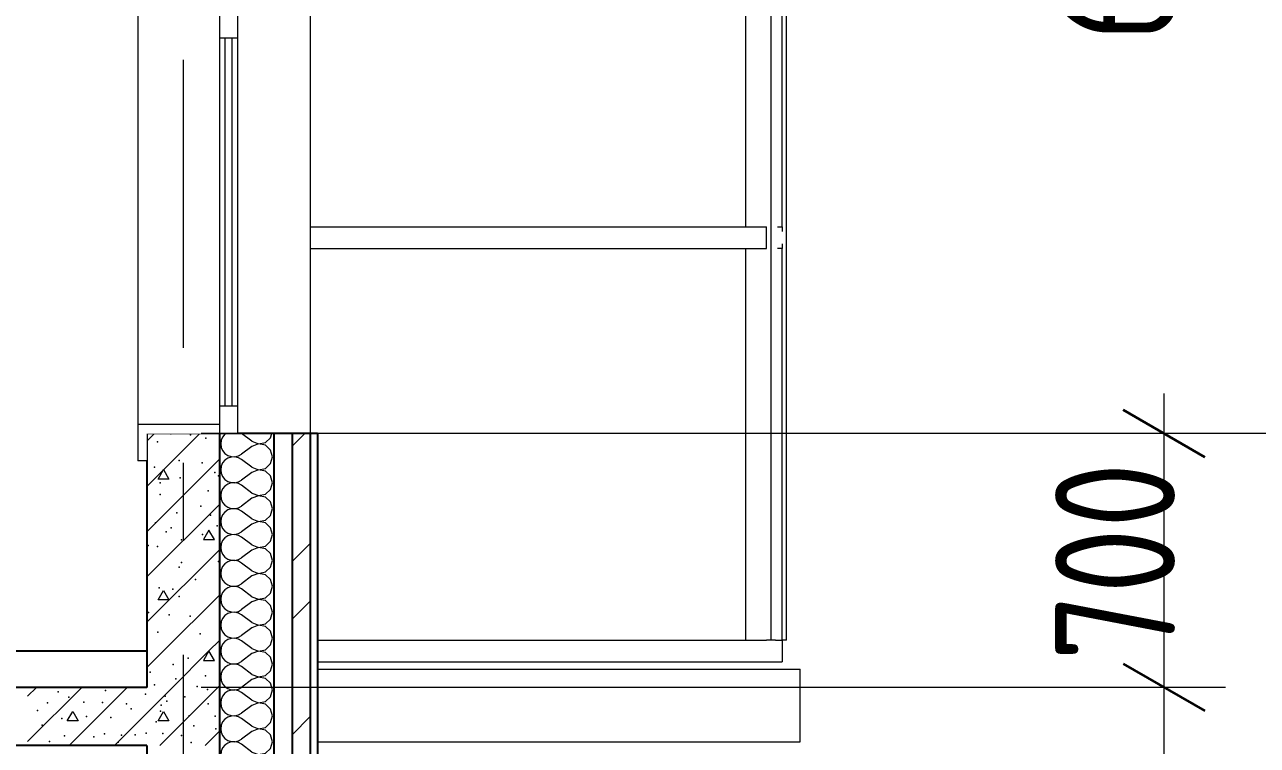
# Model space of a CAD drawing. Header units: millimetres. Extents: x 18162 to 7085488, y 72188 to 247925.
# Drawn here: x 4273676 to 4277073, y 122493 to 124480 of the extents above; entities that cross this region are included whole.
import ezdxf
from ezdxf.enums import TextEntityAlignment as Align

# ---------------------------------------------------------------- set-up
doc = ezdxf.new("R2010")
doc.units = ezdxf.units.MM
doc.header["$MEASUREMENT"] = 0
doc.linetypes.add('Double Dashed', pattern=[1093.611073, 529.166651, -211.666656, 141.111112, -211.666656])
doc.linetypes.add('Wipeout_Contour', pattern=[1000, 0, -1000])
for name, color, linetype in [('Archicad Windows', 7, 'Continuous'), ('Finish - Wall', 7, 'Continuous'), ('Structural - Bearing', 7, 'Continuous'), ('Structural - Grid', 7, 'Continuous')]:
    doc.layers.add(name, color=color, linetype=linetype)
doc.styles.add('GENERATED_STYLE_3', font='', dxfattribs={"width": 0.8})
doc.styles.get('GENERATED_STYLE_3').set_extended_font_data('ISOCPEUR MON')
doc.dimstyles.new('GENERATED_STYLE__12', dxfattribs={"dimtxt": 330.000007, "dimasz": 171, "dimexe": 0.18, "dimexo": 150, "dimgap": 0, "dimtad": 1, "dimdec": 0, "dimzin": 0, "dimdsep": 46, "dimtxsty": 'GENERATED_STYLE_3', "dimblk": 'ARROWHEAD_2', "dimblk1": 'ARROWHEAD_2', "dimblk2": 'ARROWHEAD_2', "dimcen": 0.09, "dimclrd": 13, "dimclre": 13, "dimclrt": 13, "dimadec": 0, "dimazin": 0, "dimtfac": 1, "dimtdec": 4, "dimtmove": 0, "dimatfit": 3, "dimfxl": 1, "dimtolj": 1, "dimtzin": 0, "dimarcsym": 0})
pattern_1 = [(45, (4294986.58, 104752.7), (-238.6485, 238.6485), []), (45, (4294907.03, 104832.26), (-238.6485, 238.6485), [])]

# ---------------------------------------------------------------- blocks, each defined once
blk = doc.blocks.new('*X1296', base_point=(4294986.6, 104752.7))
at = {"layer": 'Structural - Bearing', "color": 7, "linetype": 'Continuous', "lineweight": 9}
for p, q in [((4274228.3, 122636.2), (4274222, 122628.6)), ((4274236.4, 122641.8), (4274228.3, 122636.2)), ((4274231.5, 122652.7), (4274236.4, 122649.3)), ((4274236.4, 122649.3), (4274245.7, 122646.2)), ((4274245.7, 122644.9), (4274236.4, 122641.8)), ((4274245.7, 122646.2), (4274255.6, 122645.7)), ((4274255.6, 122645.4), (4274245.7, 122644.9)), ((4274255.6, 122645.7), (4274265.2, 122647.9)), ((4274265.2, 122643.2), (4274255.6, 122645.4)), ((4274265.2, 122647.9), (4274273.8, 122652.7)), ((4274273.8, 122638.4), (4274265.2, 122643.2)), ((4274302.4, 122617), (4274273.8, 122638.4)), ((4274354.2, 122626.8), (4274359.5, 122645.6)), ((4274359.5, 122645.6), (4274357.5, 122652.7)), ((4274218, 122619.6), (4274216.7, 122609.8)), ((4274216.7, 122609.8), (4274218, 122600.1)), ((4274222, 122628.6), (4274218, 122619.6)), ((4274218, 122600.1), (4274222, 122591.1)), ((4274302.4, 122602.7), (4274273.8, 122581.3)), ((4274302.4, 122617), (4274320.6, 122610)), ((4274320.6, 122609.7), (4274302.4, 122602.7)), ((4274320.6, 122610), (4274339.8, 122613.6)), ((4274339.8, 122606.1), (4274320.6, 122609.7)), ((4274339.8, 122613.6), (4274354.2, 122626.8)), ((4274354.2, 122592.9), (4274339.8, 122606.1)), ((4274222, 122591.1), (4274228.3, 122583.5)), ((4274228.3, 122583.5), (4274236.4, 122577.9)), ((4274236.4, 122570.4), (4274228.3, 122564.8)), ((4274236.4, 122577.9), (4274245.7, 122574.8)), ((4274245.7, 122573.5), (4274236.4, 122570.4)), ((4274245.7, 122574.8), (4274255.6, 122574.3)), ((4274255.6, 122574), (4274245.7, 122573.5)), ((4274255.6, 122574.3), (4274265.2, 122576.5)), ((4274265.2, 122571.8), (4274255.6, 122574)), ((4274265.2, 122576.5), (4274273.8, 122581.3)), ((4274273.8, 122567), (4274265.2, 122571.8)), ((4274302.4, 122545.6), (4274273.8, 122567)), ((4274359.5, 122574.1), (4274354.2, 122592.9)), ((4274354.2, 122555.4), (4274359.5, 122574.1)), ((4274218, 122548.2), (4274216.7, 122538.4)), ((4274216.7, 122538.4), (4274218, 122528.7)), ((4274222, 122557.2), (4274218, 122548.2)), ((4274228.3, 122564.8), (4274222, 122557.2)), ((4274302.4, 122545.6), (4274320.6, 122538.6)), ((4274320.6, 122538.3), (4274302.4, 122531.3)), ((4274320.6, 122538.6), (4274339.8, 122542.2)), ((4274339.8, 122534.6), (4274320.6, 122538.3)), ((4274339.8, 122542.2), (4274354.2, 122555.4)), ((4274354.2, 122521.5), (4274339.8, 122534.6)), ((4274218, 122528.7), (4274222, 122519.6)), ((4274222, 122519.6), (4274228.3, 122512.1)), ((4274228.3, 122512.1), (4274236.4, 122506.5)), ((4274236.4, 122498.9), (4274228.3, 122493.4)), ((4274236.4, 122506.5), (4274245.7, 122503.3)), ((4274245.7, 122502.1), (4274236.4, 122498.9)), ((4274245.7, 122503.3), (4274255.6, 122502.8)), ((4274255.6, 122502.6), (4274245.7, 122502.1)), ((4274255.6, 122502.8), (4274265.2, 122505.1)), ((4274265.2, 122500.3), (4274255.6, 122502.6)), ((4274265.2, 122505.1), (4274273.8, 122509.8)), ((4274273.8, 122495.6), (4274265.2, 122500.3)), ((4274302.4, 122531.3), (4274273.8, 122509.8)), ((4274359.5, 122502.7), (4274354.2, 122521.5)), ((4274354.2, 122483.9), (4274359.5, 122502.7)), ((4274218, 122476.8), (4274216.7, 122467)), ((4274216.7, 122467), (4274218, 122457.2)), ((4274222, 122485.8), (4274218, 122476.8)), ((4274228.3, 122493.4), (4274222, 122485.8)), ((4274302.4, 122474.1), (4274273.8, 122495.6)), ((4274302.4, 122474.1), (4274320.6, 122467.1)), ((4274320.6, 122466.8), (4274302.4, 122459.8)), ((4274320.6, 122467.1), (4274339.8, 122470.8)), ((4274339.8, 122463.2), (4274320.6, 122466.8)), ((4274339.8, 122470.8), (4274354.2, 122483.9)), ((4274218, 122457.2), (4274222, 122448.2)), ((4274222, 122448.2), (4274228.3, 122440.6)), ((4274228.3, 122440.6), (4274236.4, 122435)), ((4274236.4, 122435), (4274245.7, 122431.9)), ((4274245.7, 122430.7), (4274236.4, 122427.5)), ((4274245.7, 122431.9), (4274255.6, 122431.4)), ((4274255.6, 122431.1), (4274245.7, 122430.7)), ((4274255.6, 122431.4), (4274265.2, 122433.7)), ((4274265.2, 122428.9), (4274255.6, 122431.1)), ((4274265.2, 122433.7), (4274273.8, 122438.4)), ((4274302.4, 122459.8), (4274273.8, 122438.4)), ((4274354.2, 122450.1), (4274339.8, 122463.2)), ((4274359.5, 122431.3), (4274354.2, 122450.1)), ((4274354.2, 122412.5), (4274359.5, 122431.3)), ((4274218, 122405.3), (4274216.7, 122395.6)), ((4274222, 122414.3), (4274218, 122405.3)), ((4274228.3, 122421.9), (4274222, 122414.3)), ((4274236.4, 122427.5), (4274228.3, 122421.9)), ((4274273.8, 122424.1), (4274265.2, 122428.9)), ((4274302.4, 122402.7), (4274273.8, 122424.1)), ((4274302.4, 122402.7), (4274320.6, 122395.7)), ((4274320.6, 122395.7), (4274339.8, 122399.3)), ((4274339.8, 122399.3), (4274354.2, 122412.5)), ((4274216.7, 122395.6), (4274218, 122385.8)), ((4274218, 122385.8), (4274222, 122376.8)), ((4274222, 122376.8), (4274228.3, 122369.2)), ((4274228.3, 122369.2), (4274236.4, 122363.6)), ((4274236.4, 122363.6), (4274245.7, 122360.5)), ((4274255.6, 122360), (4274265.2, 122362.2)), ((4274265.2, 122362.2), (4274273.8, 122367)), ((4274302.4, 122388.4), (4274273.8, 122367)), ((4274320.6, 122395.4), (4274302.4, 122388.4)), ((4274339.8, 122391.8), (4274320.6, 122395.4)), ((4274354.2, 122378.6), (4274339.8, 122391.8)), ((4274359.5, 122359.8), (4274354.2, 122378.6)), ((4274218, 122333.9), (4274216.7, 122324.1)), ((4274222, 122342.9), (4274218, 122333.9)), ((4274228.3, 122350.5), (4274222, 122342.9)), ((4274236.4, 122356.1), (4274228.3, 122350.5)), ((4274245.7, 122359.2), (4274236.4, 122356.1)), ((4274245.7, 122360.5), (4274255.6, 122360)), ((4274255.6, 122359.7), (4274245.7, 122359.2)), ((4274265.2, 122357.5), (4274255.6, 122359.7)), ((4274273.8, 122352.7), (4274265.2, 122357.5)), ((4274302.4, 122331.3), (4274273.8, 122352.7)), ((4274302.4, 122331.3), (4274320.6, 122324.3)), ((4274339.8, 122327.9), (4274354.2, 122341.1)), ((4274354.2, 122341.1), (4274359.5, 122359.8)), ((4274216.7, 122324.1), (4274218, 122314.4)), ((4274218, 122314.4), (4274222, 122305.4)), ((4274222, 122305.4), (4274228.3, 122297.8)), ((4274228.3, 122297.8), (4274236.4, 122292.2)), ((4274265.2, 122290.8), (4274273.8, 122295.6)), ((4274302.4, 122317), (4274273.8, 122295.6)), ((4274320.6, 122324), (4274302.4, 122317)), ((4274320.6, 122324.3), (4274339.8, 122327.9)), ((4274339.8, 122320.4), (4274320.6, 122324)), ((4274354.2, 122307.2), (4274339.8, 122320.4)), ((4274359.5, 122288.4), (4274354.2, 122307.2)), ((4274218, 122262.5), (4274216.7, 122252.7)), ((4274222, 122271.5), (4274218, 122262.5)), ((4274228.3, 122279.1), (4274222, 122271.5)), ((4274236.4, 122284.6), (4274228.3, 122279.1)), ((4274236.4, 122292.2), (4274245.7, 122289)), ((4274245.7, 122287.8), (4274236.4, 122284.6)), ((4274245.7, 122289), (4274255.6, 122288.6)), ((4274255.6, 122288.3), (4274245.7, 122287.8)), ((4274255.6, 122288.6), (4274265.2, 122290.8)), ((4274265.2, 122286), (4274255.6, 122288.3)), ((4274273.8, 122281.3), (4274265.2, 122286)), ((4274302.4, 122259.8), (4274273.8, 122281.3)), ((4274339.8, 122256.5), (4274354.2, 122269.6)), ((4274354.2, 122269.6), (4274359.5, 122288.4)), ((4274216.7, 122252.7), (4274218, 122242.9)), ((4274218, 122242.9), (4274222, 122233.9)), ((4274222, 122233.9), (4274228.3, 122226.3)), ((4274228.3, 122226.3), (4274236.4, 122220.8)), ((4274302.4, 122245.6), (4274273.8, 122224.1)), ((4274302.4, 122259.8), (4274320.6, 122252.8)), ((4274320.6, 122252.6), (4274302.4, 122245.6)), ((4274320.6, 122252.8), (4274339.8, 122256.5)), ((4274339.8, 122248.9), (4274320.6, 122252.6)), ((4274354.2, 122235.8), (4274339.8, 122248.9)), ((4274359.5, 122217), (4274354.2, 122235.8)), ((4274222, 122200.1), (4274218, 122191)), ((4274228.3, 122207.6), (4274222, 122200.1)), ((4274236.4, 122213.2), (4274228.3, 122207.6)), ((4274236.4, 122220.8), (4274245.7, 122217.6)), ((4274245.7, 122216.4), (4274236.4, 122213.2)), ((4274245.7, 122217.6), (4274255.6, 122217.1)), ((4274255.6, 122216.8), (4274245.7, 122216.4)), ((4274255.6, 122217.1), (4274265.2, 122219.4)), ((4274265.2, 122214.6), (4274255.6, 122216.8)), ((4274265.2, 122219.4), (4274273.8, 122224.1)), ((4274273.8, 122209.8), (4274265.2, 122214.6)), ((4274302.4, 122188.4), (4274273.8, 122209.8)), ((4274339.8, 122185), (4274354.2, 122198.2)), ((4274354.2, 122198.2), (4274359.5, 122217)), ((4274218, 122191), (4274216.7, 122181.3)), ((4274216.7, 122181.3), (4274218, 122171.5)), ((4274218, 122171.5), (4274222, 122162.5)), ((4274222, 122162.5), (4274228.3, 122154.9)), ((4274302.4, 122174.1), (4274273.8, 122152.7)), ((4274302.4, 122188.4), (4274320.6, 122181.4)), ((4274320.6, 122181.1), (4274302.4, 122174.1)), ((4274320.6, 122181.4), (4274339.8, 122185)), ((4274339.8, 122177.5), (4274320.6, 122181.1)), ((4274354.2, 122164.3), (4274339.8, 122177.5)), ((4274359.5, 122145.6), (4274354.2, 122164.3)), ((4274222, 122128.6), (4274218, 122119.6)), ((4274228.3, 122136.2), (4274222, 122128.6)), ((4274228.3, 122154.9), (4274236.4, 122149.3)), ((4274236.4, 122141.8), (4274228.3, 122136.2)), ((4274236.4, 122149.3), (4274245.7, 122146.2)), ((4274245.7, 122144.9), (4274236.4, 122141.8)), ((4274245.7, 122146.2), (4274255.6, 122145.7)), ((4274255.6, 122145.4), (4274245.7, 122144.9)), ((4274255.6, 122145.7), (4274265.2, 122147.9)), ((4274265.2, 122143.2), (4274255.6, 122145.4)), ((4274265.2, 122147.9), (4274273.8, 122152.7)), ((4274273.8, 122138.4), (4274265.2, 122143.2)), ((4274302.4, 122117), (4274273.8, 122138.4)), ((4274339.8, 122113.6), (4274354.2, 122126.8)), ((4274354.2, 122126.8), (4274359.5, 122145.6)), ((4274218, 122119.6), (4274216.7, 122109.8)), ((4274216.7, 122109.8), (4274218, 122100.1)), ((4274218, 122100.1), (4274222, 122091.1)), ((4274222, 122091.1), (4274228.3, 122083.5)), ((4274302.4, 122102.7), (4274273.8, 122081.3)), ((4274302.4, 122117), (4274320.6, 122110)), ((4274320.6, 122109.7), (4274302.4, 122102.7)), ((4274320.6, 122110), (4274339.8, 122113.6)), ((4274339.8, 122106.1), (4274320.6, 122109.7)), ((4274354.2, 122092.9), (4274339.8, 122106.1)), ((4274359.5, 122074.1), (4274354.2, 122092.9)), ((4274222, 122057.2), (4274220, 122052.7)), ((4274228.3, 122064.8), (4274222, 122057.2)), ((4274228.3, 122083.5), (4274236.4, 122077.9)), ((4274236.4, 122070.4), (4274228.3, 122064.8)), ((4274236.4, 122077.9), (4274245.7, 122074.8)), ((4274245.7, 122073.5), (4274236.4, 122070.4)), ((4274245.7, 122074.8), (4274255.6, 122074.3)), ((4274255.6, 122074), (4274245.7, 122073.5)), ((4274255.6, 122074.3), (4274265.2, 122076.5)), ((4274265.2, 122071.8), (4274255.6, 122074)), ((4274265.2, 122076.5), (4274273.8, 122081.3)), ((4274273.8, 122067), (4274265.2, 122071.8)), ((4274292.9, 122052.7), (4274273.8, 122067)), ((4274354.2, 122055.4), (4274359.5, 122074.1)), ((4274351.3, 122052.7), (4274354.2, 122055.4))]:
    blk.add_line(p, q, dxfattribs=at)
blk = doc.blocks.new('*X1310', base_point=(4294986.6, 104752.7))
at = {"layer": 'Structural - Bearing', "color": 7, "linetype": 'Continuous', "lineweight": 9}
for p, q in [((4274228.3, 123350.5), (4274222, 123342.9)), ((4274231.5, 123352.7), (4274228.3, 123350.5)), ((4274302.4, 123331.3), (4274273.8, 123352.7)), ((4274354.2, 123341.1), (4274357.5, 123352.7)), ((4274218, 123333.9), (4274216.7, 123324.1)), ((4274216.7, 123324.1), (4274218, 123314.4)), ((4274222, 123342.9), (4274218, 123333.9)), ((4274218, 123314.4), (4274222, 123305.4)), ((4274302.4, 123317), (4274273.8, 123295.6)), ((4274302.4, 123331.3), (4274320.6, 123324.3)), ((4274320.6, 123324), (4274302.4, 123317)), ((4274320.6, 123324.3), (4274339.8, 123327.9)), ((4274339.8, 123320.4), (4274320.6, 123324)), ((4274339.8, 123327.9), (4274354.2, 123341.1)), ((4274354.2, 123307.2), (4274339.8, 123320.4)), ((4274222, 123305.4), (4274228.3, 123297.8)), ((4274228.3, 123279.1), (4274222, 123271.5)), ((4274228.3, 123297.8), (4274236.4, 123292.2)), ((4274236.4, 123284.6), (4274228.3, 123279.1)), ((4274236.4, 123292.2), (4274245.7, 123289)), ((4274245.7, 123287.8), (4274236.4, 123284.6)), ((4274245.7, 123289), (4274255.6, 123288.6)), ((4274255.6, 123288.3), (4274245.7, 123287.8)), ((4274255.6, 123288.6), (4274265.2, 123290.8)), ((4274265.2, 123286), (4274255.6, 123288.3)), ((4274265.2, 123290.8), (4274273.8, 123295.6)), ((4274273.8, 123281.3), (4274265.2, 123286)), ((4274302.4, 123259.8), (4274273.8, 123281.3)), ((4274359.5, 123288.4), (4274354.2, 123307.2)), ((4274354.2, 123269.6), (4274359.5, 123288.4)), ((4274218, 123262.5), (4274216.7, 123252.7)), ((4274216.7, 123252.7), (4274218, 123242.9)), ((4274222, 123271.5), (4274218, 123262.5)), ((4274302.4, 123245.6), (4274273.8, 123224.1)), ((4274302.4, 123259.8), (4274320.6, 123252.8)), ((4274320.6, 123252.6), (4274302.4, 123245.6)), ((4274320.6, 123252.8), (4274339.8, 123256.5)), ((4274339.8, 123248.9), (4274320.6, 123252.6)), ((4274339.8, 123256.5), (4274354.2, 123269.6)), ((4274354.2, 123235.8), (4274339.8, 123248.9)), ((4274218, 123242.9), (4274222, 123233.9)), ((4274222, 123233.9), (4274228.3, 123226.3)), ((4274228.3, 123226.3), (4274236.4, 123220.8)), ((4274236.4, 123213.2), (4274228.3, 123207.6)), ((4274236.4, 123220.8), (4274245.7, 123217.6)), ((4274245.7, 123216.4), (4274236.4, 123213.2)), ((4274245.7, 123217.6), (4274255.6, 123217.1)), ((4274255.6, 123216.8), (4274245.7, 123216.4)), ((4274255.6, 123217.1), (4274265.2, 123219.4)), ((4274265.2, 123214.6), (4274255.6, 123216.8)), ((4274265.2, 123219.4), (4274273.8, 123224.1)), ((4274273.8, 123209.8), (4274265.2, 123214.6)), ((4274359.5, 123217), (4274354.2, 123235.8)), ((4274354.2, 123198.2), (4274359.5, 123217)), ((4274218, 123191), (4274216.7, 123181.3)), ((4274216.7, 123181.3), (4274218, 123171.5)), ((4274222, 123200.1), (4274218, 123191)), ((4274228.3, 123207.6), (4274222, 123200.1)), ((4274302.4, 123188.4), (4274273.8, 123209.8)), ((4274302.4, 123188.4), (4274320.6, 123181.4)), ((4274320.6, 123181.1), (4274302.4, 123174.1)), ((4274320.6, 123181.4), (4274339.8, 123185)), ((4274339.8, 123177.5), (4274320.6, 123181.1)), ((4274339.8, 123185), (4274354.2, 123198.2)), ((4274354.2, 123164.3), (4274339.8, 123177.5)), ((4274218, 123171.5), (4274222, 123162.5)), ((4274222, 123162.5), (4274228.3, 123154.9)), ((4274228.3, 123154.9), (4274236.4, 123149.3)), ((4274236.4, 123149.3), (4274245.7, 123146.2)), ((4274245.7, 123144.9), (4274236.4, 123141.8)), ((4274245.7, 123146.2), (4274255.6, 123145.7)), ((4274255.6, 123145.4), (4274245.7, 123144.9)), ((4274255.6, 123145.7), (4274265.2, 123147.9)), ((4274265.2, 123143.2), (4274255.6, 123145.4)), ((4274265.2, 123147.9), (4274273.8, 123152.7)), ((4274273.8, 123138.4), (4274265.2, 123143.2)), ((4274302.4, 123174.1), (4274273.8, 123152.7)), ((4274359.5, 123145.6), (4274354.2, 123164.3)), ((4274354.2, 123126.8), (4274359.5, 123145.6)), ((4274218, 123119.6), (4274216.7, 123109.8)), ((4274216.7, 123109.8), (4274218, 123100.1)), ((4274222, 123128.6), (4274218, 123119.6)), ((4274228.3, 123136.2), (4274222, 123128.6)), ((4274236.4, 123141.8), (4274228.3, 123136.2)), ((4274302.4, 123117), (4274273.8, 123138.4)), ((4274302.4, 123117), (4274320.6, 123110)), ((4274320.6, 123109.7), (4274302.4, 123102.7)), ((4274320.6, 123110), (4274339.8, 123113.6)), ((4274339.8, 123106.1), (4274320.6, 123109.7)), ((4274339.8, 123113.6), (4274354.2, 123126.8)), ((4274218, 123100.1), (4274222, 123091.1)), ((4274222, 123091.1), (4274228.3, 123083.5)), ((4274228.3, 123083.5), (4274236.4, 123077.9)), ((4274236.4, 123077.9), (4274245.7, 123074.8)), ((4274255.6, 123074.3), (4274265.2, 123076.5)), ((4274265.2, 123076.5), (4274273.8, 123081.3)), ((4274302.4, 123102.7), (4274273.8, 123081.3)), ((4274354.2, 123092.9), (4274339.8, 123106.1)), ((4274359.5, 123074.1), (4274354.2, 123092.9)), ((4274218, 123048.2), (4274216.7, 123038.4)), ((4274222, 123057.2), (4274218, 123048.2)), ((4274228.3, 123064.8), (4274222, 123057.2)), ((4274236.4, 123070.4), (4274228.3, 123064.8)), ((4274245.7, 123073.5), (4274236.4, 123070.4)), ((4274245.7, 123074.8), (4274255.6, 123074.3)), ((4274255.6, 123074), (4274245.7, 123073.5)), ((4274265.2, 123071.8), (4274255.6, 123074)), ((4274273.8, 123067), (4274265.2, 123071.8)), ((4274302.4, 123045.6), (4274273.8, 123067)), ((4274302.4, 123045.6), (4274320.6, 123038.6)), ((4274320.6, 123038.6), (4274339.8, 123042.2)), ((4274339.8, 123042.2), (4274354.2, 123055.4)), ((4274354.2, 123055.4), (4274359.5, 123074.1)), ((4274216.7, 123038.4), (4274218, 123028.7)), ((4274218, 123028.7), (4274222, 123019.6)), ((4274222, 123019.6), (4274228.3, 123012.1)), ((4274228.3, 123012.1), (4274236.4, 123006.5)), ((4274265.2, 123005.1), (4274273.8, 123009.8)), ((4274302.4, 123031.3), (4274273.8, 123009.8)), ((4274320.6, 123038.3), (4274302.4, 123031.3)), ((4274339.8, 123034.6), (4274320.6, 123038.3)), ((4274354.2, 123021.5), (4274339.8, 123034.6)), ((4274359.5, 123002.7), (4274354.2, 123021.5)), ((4274218, 122976.8), (4274216.7, 122967)), ((4274222, 122985.8), (4274218, 122976.8)), ((4274228.3, 122993.4), (4274222, 122985.8)), ((4274236.4, 122998.9), (4274228.3, 122993.4)), ((4274236.4, 123006.5), (4274245.7, 123003.3)), ((4274245.7, 123002.1), (4274236.4, 122998.9)), ((4274245.7, 123003.3), (4274255.6, 123002.8)), ((4274255.6, 123002.6), (4274245.7, 123002.1)), ((4274255.6, 123002.8), (4274265.2, 123005.1)), ((4274265.2, 123000.3), (4274255.6, 123002.6)), ((4274273.8, 122995.6), (4274265.2, 123000.3)), ((4274302.4, 122974.1), (4274273.8, 122995.6)), ((4274302.4, 122974.1), (4274320.6, 122967.1)), ((4274339.8, 122970.8), (4274354.2, 122983.9)), ((4274354.2, 122983.9), (4274359.5, 123002.7)), ((4274216.7, 122967), (4274218, 122957.2)), ((4274218, 122957.2), (4274222, 122948.2)), ((4274222, 122948.2), (4274228.3, 122940.6)), ((4274228.3, 122940.6), (4274236.4, 122935)), ((4274302.4, 122959.8), (4274273.8, 122938.4)), ((4274320.6, 122966.8), (4274302.4, 122959.8)), ((4274320.6, 122967.1), (4274339.8, 122970.8)), ((4274339.8, 122963.2), (4274320.6, 122966.8)), ((4274354.2, 122950.1), (4274339.8, 122963.2)), ((4274359.5, 122931.3), (4274354.2, 122950.1)), ((4274222, 122914.3), (4274218, 122905.3)), ((4274228.3, 122921.9), (4274222, 122914.3)), ((4274236.4, 122927.5), (4274228.3, 122921.9)), ((4274236.4, 122935), (4274245.7, 122931.9)), ((4274245.7, 122930.7), (4274236.4, 122927.5)), ((4274245.7, 122931.9), (4274255.6, 122931.4)), ((4274255.6, 122931.1), (4274245.7, 122930.7)), ((4274255.6, 122931.4), (4274265.2, 122933.7)), ((4274265.2, 122928.9), (4274255.6, 122931.1)), ((4274265.2, 122933.7), (4274273.8, 122938.4)), ((4274273.8, 122924.1), (4274265.2, 122928.9)), ((4274302.4, 122902.7), (4274273.8, 122924.1)), ((4274339.8, 122899.3), (4274354.2, 122912.5)), ((4274354.2, 122912.5), (4274359.5, 122931.3)), ((4274218, 122905.3), (4274216.7, 122895.6)), ((4274216.7, 122895.6), (4274218, 122885.8)), ((4274218, 122885.8), (4274222, 122876.8)), ((4274222, 122876.8), (4274228.3, 122869.2)), ((4274302.4, 122888.4), (4274273.8, 122867)), ((4274302.4, 122902.7), (4274320.6, 122895.7)), ((4274320.6, 122895.4), (4274302.4, 122888.4)), ((4274320.6, 122895.7), (4274339.8, 122899.3)), ((4274339.8, 122891.8), (4274320.6, 122895.4)), ((4274354.2, 122878.6), (4274339.8, 122891.8)), ((4274359.5, 122859.8), (4274354.2, 122878.6)), ((4274222, 122842.9), (4274218, 122833.9)), ((4274228.3, 122850.5), (4274222, 122842.9)), ((4274228.3, 122869.2), (4274236.4, 122863.6)), ((4274236.4, 122856.1), (4274228.3, 122850.5)), ((4274236.4, 122863.6), (4274245.7, 122860.5)), ((4274245.7, 122859.2), (4274236.4, 122856.1)), ((4274245.7, 122860.5), (4274255.6, 122860)), ((4274255.6, 122859.7), (4274245.7, 122859.2)), ((4274255.6, 122860), (4274265.2, 122862.2)), ((4274265.2, 122857.5), (4274255.6, 122859.7)), ((4274265.2, 122862.2), (4274273.8, 122867)), ((4274273.8, 122852.7), (4274265.2, 122857.5)), ((4274302.4, 122831.3), (4274273.8, 122852.7)), ((4274339.8, 122827.9), (4274354.2, 122841.1)), ((4274354.2, 122841.1), (4274359.5, 122859.8)), ((4274218, 122833.9), (4274216.7, 122824.1)), ((4274216.7, 122824.1), (4274218, 122814.4)), ((4274218, 122814.4), (4274222, 122805.4)), ((4274222, 122805.4), (4274228.3, 122797.8)), ((4274302.4, 122817), (4274273.8, 122795.6)), ((4274302.4, 122831.3), (4274320.6, 122824.3)), ((4274320.6, 122824), (4274302.4, 122817)), ((4274320.6, 122824.3), (4274339.8, 122827.9)), ((4274339.8, 122820.4), (4274320.6, 122824)), ((4274354.2, 122807.2), (4274339.8, 122820.4)), ((4274359.5, 122788.4), (4274354.2, 122807.2)), ((4274222, 122771.5), (4274218, 122762.5)), ((4274228.3, 122779.1), (4274222, 122771.5)), ((4274228.3, 122797.8), (4274236.4, 122792.2)), ((4274236.4, 122784.6), (4274228.3, 122779.1)), ((4274236.4, 122792.2), (4274245.7, 122789)), ((4274245.7, 122787.8), (4274236.4, 122784.6)), ((4274245.7, 122789), (4274255.6, 122788.6)), ((4274255.6, 122788.3), (4274245.7, 122787.8)), ((4274255.6, 122788.6), (4274265.2, 122790.8)), ((4274265.2, 122786), (4274255.6, 122788.3)), ((4274265.2, 122790.8), (4274273.8, 122795.6)), ((4274273.8, 122781.3), (4274265.2, 122786)), ((4274302.4, 122759.8), (4274273.8, 122781.3)), ((4274339.8, 122756.5), (4274354.2, 122769.6)), ((4274354.2, 122769.6), (4274359.5, 122788.4)), ((4274218, 122762.5), (4274216.7, 122752.7)), ((4274216.7, 122752.7), (4274218, 122742.9)), ((4274218, 122742.9), (4274222, 122733.9)), ((4274302.4, 122745.6), (4274273.8, 122724.1)), ((4274302.4, 122759.8), (4274320.6, 122752.8)), ((4274320.6, 122752.6), (4274302.4, 122745.6)), ((4274320.6, 122752.8), (4274339.8, 122756.5)), ((4274339.8, 122748.9), (4274320.6, 122752.6)), ((4274354.2, 122735.8), (4274339.8, 122748.9)), ((4274359.5, 122717), (4274354.2, 122735.8)), ((4274222, 122733.9), (4274228.3, 122726.3)), ((4274228.3, 122707.6), (4274222, 122700.1)), ((4274228.3, 122726.3), (4274236.4, 122720.8)), ((4274236.4, 122713.2), (4274228.3, 122707.6)), ((4274236.4, 122720.8), (4274245.7, 122717.6)), ((4274245.7, 122716.4), (4274236.4, 122713.2)), ((4274245.7, 122717.6), (4274255.6, 122717.1)), ((4274255.6, 122716.8), (4274245.7, 122716.4)), ((4274255.6, 122717.1), (4274265.2, 122719.4)), ((4274265.2, 122714.6), (4274255.6, 122716.8)), ((4274265.2, 122719.4), (4274273.8, 122724.1)), ((4274273.8, 122709.8), (4274265.2, 122714.6)), ((4274302.4, 122688.4), (4274273.8, 122709.8)), ((4274354.2, 122698.2), (4274359.5, 122717)), ((4274218, 122691), (4274216.7, 122681.3)), ((4274216.7, 122681.3), (4274218, 122671.5)), ((4274222, 122700.1), (4274218, 122691)), ((4274218, 122671.5), (4274222, 122662.5)), ((4274302.4, 122674.1), (4274273.8, 122652.7)), ((4274302.4, 122688.4), (4274320.6, 122681.4)), ((4274320.6, 122681.1), (4274302.4, 122674.1)), ((4274320.6, 122681.4), (4274339.8, 122685)), ((4274339.8, 122677.5), (4274320.6, 122681.1)), ((4274339.8, 122685), (4274354.2, 122698.2)), ((4274354.2, 122664.3), (4274339.8, 122677.5)), ((4274222, 122662.5), (4274228.3, 122654.9)), ((4274228.3, 122654.9), (4274231.5, 122652.7)), ((4274357.5, 122652.7), (4274354.2, 122664.3))]:
    blk.add_line(p, q, dxfattribs=at)
blk = doc.blocks.new('*X1311', base_point=(4294986.6, 104752.7))
at = {"layer": 'Structural - Bearing', "color": 7, "linetype": 'Continuous', "lineweight": 9}
for p, q in [((4274013.1, 123207), (4274158.8, 123352.7)), ((4274013.1, 123332), (4274033.8, 123352.7)), ((4274013.1, 123082), (4274213.1, 123282)), ((4274043.9, 123227), (4274059.1, 123253)), ((4274059.1, 123253), (4274074, 123227)), ((4274074, 123227), (4274043.9, 123227)), ((4274013.1, 122957), (4274213.1, 123157)), ((4274184.1, 123086.3), (4274169.1, 123060.3)), ((4274199.2, 123060.3), (4274184.1, 123086.3)), ((4274169.1, 123060.3), (4274199.2, 123060.3)), ((4274013.1, 122832), (4274213.1, 123032)), ((4274043.9, 122893.7), (4274059.1, 122919.7)), ((4274059.1, 122919.7), (4274074, 122893.6)), ((4274059.1, 122753), (4274213.1, 122907)), ((4274074, 122893.6), (4274043.9, 122893.7)), ((4274184.1, 122753), (4274213.1, 122782)), ((4274013.1, 122707), (4274059.1, 122753)), ((4274083.8, 122652.7), (4274184.1, 122753)), ((4274184.1, 122753), (4274169.1, 122727)), ((4274199.2, 122727), (4274184.1, 122753)), ((4274169.1, 122727), (4274199.2, 122727)), ((4274208.8, 122652.7), (4274213.1, 122657))]:
    blk.add_line(p, q, dxfattribs=at)
for p in [(4274079, 123351.9), (4274133, 123348.8), (4274042.9, 123329.8), (4274175.8, 123339.5), (4274013.5, 123288.8), (4274034, 123260.3), (4274102, 123278.4), (4274165.4, 123271.9), (4274200.7, 123245.3), (4274049.5, 123216.5), (4274105.2, 123230.5), (4274210.5, 123235.8), (4274013.5, 123180.4), (4274050, 123184.7), (4274182.5, 123194.3), (4274161.6, 123152.5), (4274095.9, 123134.1), (4274188.7, 123127.9), (4274037.2, 123106.2), (4274066.2, 123081.3), (4274079.7, 123092.8), (4274207.2, 123098), (4274017.1, 123044.3), (4274108.3, 123059.1), (4274166.3, 123074.5), (4274042.5, 123040.9), (4274102.1, 122984.1), (4274108.3, 122997.2), (4274210.3, 122999.6), (4274147, 122950.2), (4274046.8, 122927.2), (4274085.1, 122923.9), (4274101.9, 122903.2), (4274017.3, 122858.7), (4274074.8, 122853), (4274132.7, 122849.1), (4274043.4, 122804.9), (4274160, 122800.2), (4274085.6, 122716.1), (4274126.8, 122732.8), (4274022.5, 122694.3), (4274092.9, 122675.9), (4274175.1, 122684.5), (4274034, 122659.5), (4274151.4, 122654.7)]:
    blk.add_point(p, dxfattribs=at)
blk = doc.blocks.new('*X1321', base_point=(4294986.6, 104752.7))
at = {"layer": 'Structural - Bearing', "color": 7, "linetype": 'Continuous', "lineweight": 9}
for p, q in [((4273684.1, 122628), (4273708.8, 122652.7)), ((4273684.1, 122503), (4273833.8, 122652.7)), ((4273798.8, 122492.7), (4273958.8, 122652.7)), ((4273923.8, 122492.7), (4274083.8, 122652.7)), ((4274048.8, 122492.7), (4274208.8, 122652.7)), ((4273793.9, 122560.3), (4273809.1, 122586.3)), ((4273809.1, 122586.3), (4273824, 122560.3)), ((4274043.9, 122560.3), (4274059.1, 122586.3)), ((4274059.1, 122586.3), (4274074, 122560.3)), ((4273824, 122560.3), (4273793.9, 122560.3)), ((4274074, 122560.3), (4274043.9, 122560.3)), ((4274173.8, 122492.7), (4274213.1, 122532))]:
    blk.add_line(p, q, dxfattribs=at)
for p in [(4273768.8, 122640.2), (4273898.8, 122644), (4274180.7, 122647), (4273739.1, 122610.1), (4273798, 122625.7), (4273839.4, 122611.5), (4273891.2, 122611.2), (4273956.8, 122607.3), (4274009.6, 122633.7), (4274052.7, 122603.8), (4274063.5, 122628.5), (4274068.6, 122615), (4274117.6, 122627), (4274182.5, 122606.9), (4273712.1, 122588.7), (4273779.1, 122566.8), (4273846.7, 122572.6), (4273914.3, 122569.3), (4273969.8, 122593.8), (4274050.8, 122587.4), (4274130, 122573.9), (4274201.5, 122573.2), (4273725.1, 122548.2), (4274038.8, 122557.4), (4274142.2, 122546.2), (4274203.2, 122538.1), (4273745.2, 122503.4), (4273786.6, 122518.8), (4273867.5, 122516.2), (4273896.3, 122524.3), (4273933.7, 122501.8), (4273943, 122520.4), (4273980.8, 122521.3), (4274010.9, 122526.8), (4274057.2, 122525.6), (4274108.3, 122520.1), (4274134.9, 122500.6)]:
    blk.add_point(p, dxfattribs=at)
blk = doc.blocks.new('Standard grid marker[367]_3', base_point=(4274113.1, 164752.7))
at = {"layer": 'Structural - Grid', "color": 13, "linetype": 'Double Dashed', "lineweight": 13, "ltscale": 1.5}
blk.add_line((4274113.1, 163752.7), (4274113.1, 97752.7), dxfattribs=at)
at = {"layer": 'Structural - Grid', "color": 13, "lineweight": 13, "style": 'GENERATED_STYLE_3'}
blk.add_attdef('AC_MarkerText_1', text='', height=375, rotation=360, dxfattribs=at).set_placement((4274113.1, 96490.2), align=Align.TOP_CENTER)
blk = doc.blocks.new('*D1532', base_point=(4294986.6, 104752.7))
at = {"color": 12, "linetype": 'Continuous', "lineweight": 35}
for p, q in [((4277603.2, 123417.7), (4277828.2, 123287.8)), ((4277603.2, 122117.7), (4277828.2, 121987.8))]:
    blk.add_line(p, q, dxfattribs=at)
at = {"color": 13, "linetype": 'Continuous', "lineweight": 13}
for p, q in [((4277884.5, 123352.7), (4274163.1, 123352.7)), ((4277715.7, 122052.7), (4277715.7, 123352.7)), ((4277884.5, 122052.7), (4274163.1, 122052.7))]:
    blk.add_line(p, q, dxfattribs=at)
at = {"color": 13, "lineweight": 13, "insert": (4277811.4, 122314.1), "char_height": 330, "attachment_point": 7, "rotation": 90, "style": 'GENERATED_STYLE_3'}
blk.add_mtext('\\A1;{\\pql;\\fISOCPEUR MON|b0|i0|c0|p0;\\W0.800000;1,300}', dxfattribs=at)
blk = doc.blocks.new('ARROWHEAD_2')
at = {"color": 0, "linetype": 'Continuous', "lineweight": 0}
for p, q in [((-0.378, -0.655), (0.378, 0.655)), ((0, 0), (-1, 0))]:
    blk.add_line(p, q, dxfattribs=at)
blk = doc.blocks.new('*D1533', base_point=(4294986.6, 104752.7))
at = {"color": 12, "linetype": 'Continuous', "lineweight": 35}
for p, q in [((4277603.2, 125117.7), (4277828.2, 124987.8)), ((4277603.2, 123417.7), (4277828.2, 123287.8))]:
    blk.add_line(p, q, dxfattribs=at)
at = {"color": 13, "linetype": 'Continuous', "lineweight": 13}
for p, q in [((4277884.5, 125052.7), (4274163.1, 125052.7)), ((4277715.7, 123352.7), (4277715.7, 125052.7)), ((4277884.5, 123352.7), (4274163.1, 123352.7))]:
    blk.add_line(p, q, dxfattribs=at)
at = {"color": 13, "lineweight": 13, "insert": (4277811.4, 123814.1), "char_height": 330, "attachment_point": 7, "rotation": 90, "style": 'GENERATED_STYLE_3'}
blk.add_mtext('\\A1;{\\pql;\\fISOCPEUR MON|b0|i0|c0|p0;\\W0.800000;1,700}', dxfattribs=at)
blk = doc.blocks.new('*D1561', base_point=(4294986.6, 104752.7))
at = {"color": 12, "linetype": 'Continuous', "lineweight": 35}
for p, q in [((4276703.2, 122717.7), (4276928.2, 122587.8)), ((4276703.2, 122117.7), (4276928.2, 121987.8))]:
    blk.add_line(p, q, dxfattribs=at)
at = {"color": 13, "linetype": 'Continuous', "lineweight": 13}
for p, q in [((4276984.5, 122652.7), (4274163.1, 122652.7)), ((4276815.7, 122052.7), (4276815.7, 122652.7)), ((4276984.5, 122052.7), (4274163.1, 122052.7)), ((4276815.7, 121942.7), (4276815.7, 122052.7))]:
    blk.add_line(p, q, dxfattribs=at)
at = {"color": 13, "lineweight": 13, "insert": (4276845.5, 121434.4), "char_height": 330, "attachment_point": 7, "rotation": 90, "style": 'GENERATED_STYLE_3'}
blk.add_mtext('\\A1;{\\pql;\\fISOCPEUR MON|b0|i0|c0|p0;\\W0.800000;600}', dxfattribs=at)
blk = doc.blocks.new('*D1562', base_point=(4294986.6, 104752.7))
at = {"color": 13, "linetype": 'Continuous', "lineweight": 13}
for p, q in [((4276815.7, 123352.7), (4276815.7, 123462.7)), ((4276984.5, 123352.7), (4274163.1, 123352.7)), ((4276815.7, 122652.7), (4276815.7, 123352.7)), ((4276984.5, 122652.7), (4274163.1, 122652.7))]:
    blk.add_line(p, q, dxfattribs=at)
at = {"color": 12, "linetype": 'Continuous', "lineweight": 35}
for p, q in [((4276928.2, 123287.8), (4276703.2, 123417.7)), ((4276703.2, 122717.7), (4276928.2, 122587.8))]:
    blk.add_line(p, q, dxfattribs=at)
at = {"color": 13, "lineweight": 13, "insert": (4276845.5, 122726.1), "char_height": 330, "attachment_point": 7, "rotation": 90, "style": 'GENERATED_STYLE_3'}
blk.add_mtext('\\A1;{\\pql;\\fISOCPEUR MON|b0|i0|c0|p0;\\W0.800000;700}', dxfattribs=at)
blk = doc.blocks.new('*D1563', base_point=(4294986.6, 104752.7))
at = {"color": 12, "linetype": 'Continuous', "lineweight": 35}
for p, q in [((4276703.2, 125717.7), (4276928.2, 125587.8)), ((4276703.2, 125117.7), (4276928.2, 124987.8))]:
    blk.add_line(p, q, dxfattribs=at)
at = {"color": 13, "linetype": 'Continuous', "lineweight": 13}
for p, q in [((4276984.5, 125652.7), (4274163.1, 125652.7)), ((4276815.7, 125052.7), (4276815.7, 125652.7)), ((4276984.5, 125052.7), (4274163.1, 125052.7)), ((4276815.7, 124942.7), (4276815.7, 125052.7))]:
    blk.add_line(p, q, dxfattribs=at)
at = {"color": 13, "lineweight": 13, "insert": (4276845.5, 124434.4), "char_height": 330, "attachment_point": 7, "rotation": 90, "style": 'GENERATED_STYLE_3'}
blk.add_mtext('\\A1;{\\pql;\\fISOCPEUR MON|b0|i0|c0|p0;\\W0.800000;600}', dxfattribs=at)
blk = doc.blocks.new('*D1580', base_point=(4294986.6, 104752.7))
at = {"color": 12, "linetype": 'Continuous', "lineweight": 35}
for p, q in [((4278503.2, 151117.7), (4278728.2, 150987.8)), ((4278503.2, 100067.7), (4278728.2, 99937.8))]:
    blk.add_line(p, q, dxfattribs=at)
at = {"color": 13, "linetype": 'Continuous', "lineweight": 13}
for p, q in [((4278784.5, 151052.7), (4274613.1, 151052.7)), ((4278615.7, 100002.7), (4278615.7, 151052.7)), ((4278784.5, 100002.7), (4275363.1, 100002.7)), ((4278615.7, 99892.7), (4278615.7, 100002.7))]:
    blk.add_line(p, q, dxfattribs=at)
at = {"color": 13, "lineweight": 13, "insert": (4278711.4, 125046.9), "char_height": 330, "attachment_point": 7, "rotation": 90, "style": 'GENERATED_STYLE_3'}
blk.add_mtext('\\A1;{\\pql;\\fISOCPEUR MON|b0|i0|c0|p0;\\W0.800000;51,050}', dxfattribs=at)

msp = doc.modelspace()

# ---------------------------------------------------------------- hatches: boundary and pattern name
at = {"layer": 'Structural - Bearing', "linetype": 'Continuous', "lineweight": 9}
h = msp.add_hatch(dxfattribs=at)
h.set_pattern_fill('Steel_0003', style=0, pattern_type=2)
h.set_pattern_definition(pattern_1)
h.paths.add_polyline_path([(4274413.1, 122652.7), (4274463.1, 122652.7), (4274463.1, 123352.7), (4274413.1, 123352.7)])
h = msp.add_hatch(dxfattribs=at)
h.set_pattern_fill('Gypsum_0003', style=0, pattern_type=2)
h.set_pattern_definition([(0, (4294986.58, 104752.7), (0, 112.5), [0, -112.5])])
h.paths.add_polyline_path([(4274483.1, 123352.7), (4274463.1, 123352.7), (4274463.1, 122052.7), (4274483.1, 122052.7)])
h = msp.add_hatch(dxfattribs=at)
h.set_pattern_fill('Lightweight_Concrete_0003', style=0, pattern_type=2)
h.set_pattern_definition([(0, (4294986.6, 104752.7), (0, 1169.134), [73.125, -601.875]), (0, (4295324.1, 105337.3), (0, 1169.134), [73.125, -601.875]), (60, (4294986.6, 104752.7), (-1012.5, 584.567), [73.125, -601.875]), (60, (4295661.6, 104752.7), (-1012.5, 584.567), [73.125, -601.875]), (120, (4295059.7, 104752.7), (1012.5, 584.567), [73.125, -601.875]), (120, (4295734.7, 104752.7), (1012.5, 584.567), [73.125, -601.875]), (0, (4294986.58, 104865.2), (0, 225), [0, -225, 0, -337.5]), (45, (4295099.08, 104865.2), (-159.099, 159.099), [0, -168.75, 0, -281.25])])
h.paths.add_polyline_path([(4267713.1, 122752.7), (4267713.1, 122652.7), (4274013.1, 122652.7), (4274013.1, 122752.7)])
h = msp.add_hatch(dxfattribs=at)
h.set_pattern_fill('Steel_0003', style=0, pattern_type=2)
h.set_pattern_definition(pattern_1)
h.paths.add_polyline_path([(4274463.1, 122652.7), (4274413.1, 122652.7), (4274413.1, 122052.7), (4274463.1, 122052.7)])

# ---------------------------------------------------------------- linework, layer by layer
at = {"layer": 'Archicad Windows', "color": 7, "linetype": 'Continuous', "lineweight": 9}
msp.add_line((4274463.1, 125052.7), (4274463.1, 123352.7), dxfattribs=at)
at = {"layer": 'Finish - Wall', "color": 7, "linetype": 'Continuous', "lineweight": 9}
for p, q in [((4275733.1, 123892.7), (4275733.1, 125022.7)), ((4275775.5, 123892.7), (4275775.5, 125022.7)), ((4275663.1, 123922.7), (4275663.1, 124992.7)), ((4275763.1, 123922.7), (4275763.1, 124992.7)), ((4274463.1, 123922.7), (4275720.7, 123922.7)), ((4275720.7, 123862.7), (4275720.7, 123922.7)), ((4275733.1, 122782.7), (4275733.1, 123892.7)), ((4275750.5, 123922.7), (4275763.1, 123922.7)), ((4275763.1, 123922.7), (4275763.1, 123910.1)), ((4275775.5, 122782.7), (4275775.5, 123892.7)), ((4274463.1, 123862.7), (4275720.7, 123862.7)), ((4275663.1, 122782.7), (4275663.1, 123862.7)), ((4275763.1, 123862.7), (4275750.5, 123862.7)), ((4275763.1, 123875.3), (4275763.1, 123862.7)), ((4275763.1, 122782.7), (4275763.1, 123862.7)), ((4274483.1, 122782.7), (4275720.7, 122782.7)), ((4275733.1, 122782.7), (4275720.7, 122782.7)), ((4275745.5, 122782.7), (4275733.1, 122782.7)), ((4275745.5, 122782.7), (4275763.1, 122782.7)), ((4275775.5, 122782.7), (4275763.1, 122782.7)), ((4275763.1, 122782.7), (4275763.1, 122722.7)), ((4274483.1, 122722.7), (4275763.1, 122722.7))]:
    msp.add_line(p, q, dxfattribs=at)
at = {"layer": 'Structural - Bearing', "color": 7, "linetype": 'Continuous', "lineweight": 25}
for p, q in [((4274213.1, 123352.7), (4274213.1, 122652.7)), ((4274363.1, 123352.7), (4274363.1, 122652.7)), ((4274413.1, 123352.7), (4274413.1, 122652.7)), ((4274483.1, 123352.7), (4274463.1, 123352.7)), ((4274483.1, 123352.7), (4274483.1, 122052.7)), ((4274013.1, 122752.7), (4267713.1, 122752.7)), ((4274013.1, 122752.7), (4274013.1, 122652.7)), ((4274013.1, 122652.7), (4267713.1, 122652.7)), ((4274363.1, 122652.7), (4274363.1, 122052.7)), ((4274413.1, 122652.7), (4274413.1, 122052.7)), ((4274013.1, 122492.7), (4267713.1, 122492.7))]:
    msp.add_line(p, q, dxfattribs=at)
at = {"layer": 'Structural - Bearing', "color": 7, "linetype": 'Continuous', "lineweight": 9}
for p, q in [((4274483.1, 122702.7), (4275813.1, 122702.7)), ((4275813.1, 122502.7), (4275813.1, 122702.7)), ((4274483.1, 122502.7), (4275813.1, 122502.7))]:
    msp.add_line(p, q, dxfattribs=at)
at = {"layer": 'Structural - Bearing', "color": 7, "linetype": 'Continuous', "lineweight": 25, "flags": 128}
for points in [[(4274013.1, 123352.7), (4274013.1, 123277.7), (4274013.1, 122752.7)], [(4274463.1, 123352.7), (4274413.1, 123352.7), (4274363.1, 123352.7), (4274263.1, 123352.7), (4274213.1, 123352.7), (4274013.1, 123352.7)], [(4274463.1, 123352.7), (4274463.1, 122652.7), (4274463.1, 122052.7)], [(4274213.1, 122652.7), (4274213.1, 122492.7), (4274213.1, 122052.7)], [(4274013.1, 122492.7), (4274013.1, 122127.7), (4274013.1, 122052.7)]]:
    msp.add_lwpolyline(points, dxfattribs=at)

# ---------------------------------------------------------------- block references
at = {"layer": 'Structural - Bearing', "lineweight": 0}
for name in ['*X1311', '*X1310', '*X1321', '*X1296']:
    msp.add_blockref(name, (4294986.6, 104752.7), dxfattribs=at)

# ---------------------------------------------------------------- dimensions: what is measured, and where the dimension line sits
at = {"color": 13, "linetype": 'Continuous', "lineweight": 13}
for base, p1, p2, picture, middle in [((4278615.7, 151052.7), (4275213.1, 100002.7), (4274463.1, 151052.7), '*D1580', (4278384.7, 125725.2)), ((4276815.7, 122652.7), (4274013.1, 122052.7), (4274013.1, 122652.7), '*D1561', (4276584.7, 121811.1))]:
    dim = msp.add_linear_dim(base=base, p1=p1, p2=p2, angle=90, dimstyle='GENERATED_STYLE__12', dxfattribs=at)
    dim.commit()
    dim.dimension.update_dxf_attribs({"geometry": picture, "text_midpoint": middle, "dimtype": 160, "text_rotation": 90})

# ---------------------------------------------------------------- wipeouts: each hides what was drawn before it
at = {"color": 254, "linetype": 'Wipeout_Contour', "lineweight": 0, "ltscale": 25656305.75855377}
msp.add_wipeout([(4274263.1, 124542.7), (4274238.1, 124542.7), (4274238.1, 124517.7), (4274213.1, 124517.7), (4274213.1, 124442.7), (4274263.1, 124442.7)], dxfattribs=at).dxf.layer = 'Archicad Windows'

# ---------------------------------------------------------------- next in the draw order: linework, layer by layer
at = {"layer": 'Archicad Windows', "color": 7, "linetype": 'Continuous', "lineweight": 9}
for p, q in [((4274263.1, 124542.7), (4274263.1, 124442.7)), ((4274213.1, 124517.7), (4274213.1, 124442.7)), ((4274263.1, 124442.7), (4274213.1, 124442.7))]:
    msp.add_line(p, q, dxfattribs=at)

# ---------------------------------------------------------------- next in the draw order: dimensions: what is measured, and where the dimension line sits
at = {"color": 13, "linetype": 'Continuous', "lineweight": 13}
dim = msp.add_linear_dim(base=(4276815.7, 125652.7), p1=(4274013.1, 125052.7), p2=(4274013.1, 125652.7), angle=90, dimstyle='GENERATED_STYLE__12', dxfattribs=at)
dim.commit()
dim.dimension.update_dxf_attribs({"geometry": '*D1563', "text_midpoint": (4276584.7, 124811.1), "dimtype": 160, "text_rotation": 90})

# ---------------------------------------------------------------- next in the draw order: wipeouts: each hides what was drawn before it
at = {"color": 254, "linetype": 'Wipeout_Contour', "lineweight": 0, "ltscale": 17103572.356403}
msp.add_wipeout([(4274213.1, 123352.7), (4274213.1, 123377.7), (4274013.1, 123377.7), (4274013.1, 123352.7)], dxfattribs=at).dxf.layer = 'Archicad Windows'

# ---------------------------------------------------------------- next in the draw order: wipeouts: each hides what was drawn before it
at = {"color": 254, "linetype": 'Wipeout_Contour', "lineweight": 0, "ltscale": 17104075.03418798}
msp.add_wipeout([(4274263.1, 123352.7), (4274263.1, 123427.7), (4274213.1, 123427.7), (4274213.1, 123352.7)], dxfattribs=at).dxf.layer = 'Archicad Windows'
at = {"color": 254, "linetype": 'Wipeout_Contour', "lineweight": 0, "ltscale": 17103118.21767278}
msp.add_wipeout([(4273988.1, 123377.7), (4273988.1, 123277.7), (4274013.1, 123277.7), (4274013.1, 123377.7)], dxfattribs=at).dxf.layer = 'Archicad Windows'

# ---------------------------------------------------------------- next in the draw order: linework, layer by layer
at = {"layer": 'Archicad Windows', "color": 7, "linetype": 'Continuous', "lineweight": 9}
for p, q in [((4273988.1, 125027.7), (4273988.1, 123377.7)), ((4274213.1, 124442.7), (4274213.1, 123427.7)), ((4274228.1, 124442.7), (4274228.1, 123427.7)), ((4274248.1, 123427.7), (4274248.1, 124442.7)), ((4274263.1, 124442.7), (4274263.1, 123427.7)), ((4274263.1, 123427.7), (4274213.1, 123427.7)), ((4274263.1, 123427.7), (4274263.1, 123352.7)), ((4273988.1, 123377.7), (4273988.1, 123277.7)), ((4274013.1, 123277.7), (4273988.1, 123277.7))]:
    msp.add_line(p, q, dxfattribs=at)
at = {"layer": 'Archicad Windows', "color": 7, "linetype": 'Continuous', "lineweight": 9, "flags": 128}
for points in [[(4274213.1, 123427.7), (4274213.1, 123377.7), (4274213.1, 123352.7)], [(4274213.1, 123377.7), (4274013.1, 123377.7), (4273988.1, 123377.7)]]:
    msp.add_lwpolyline(points, dxfattribs=at)

# ---------------------------------------------------------------- next in the draw order: block references
at = {"layer": 'Structural - Grid', "color": 13, "linetype": 'Continuous', "lineweight": 13}
msp.add_blockref('Standard grid marker[367]_3', (4274113.1, 164752.7), dxfattribs=at)

# ---------------------------------------------------------------- next in the draw order: dimensions: what is measured, and where the dimension line sits
at = {"color": 13, "linetype": 'Continuous', "lineweight": 13}
for base, p1, p2, picture, middle in [((4277715.7, 125052.7), (4274013.1, 123352.7), (4274013.1, 125052.7), '*D1533', (4277484.7, 124366.9)), ((4276815.7, 123352.7), (4274013.1, 122652.7), (4274013.1, 123352.7), '*D1562', (4276584.7, 123102.8)), ((4277715.7, 123352.7), (4274013.1, 122052.7), (4274013.1, 123352.7), '*D1532', (4277484.7, 122866.9))]:
    dim = msp.add_linear_dim(base=base, p1=p1, p2=p2, angle=90, dimstyle='GENERATED_STYLE__12', dxfattribs=at)
    dim.commit()
    dim.dimension.update_dxf_attribs({"geometry": picture, "text_midpoint": middle, "dimtype": 160, "text_rotation": 90})

doc.saveas('drawing.dxf')
